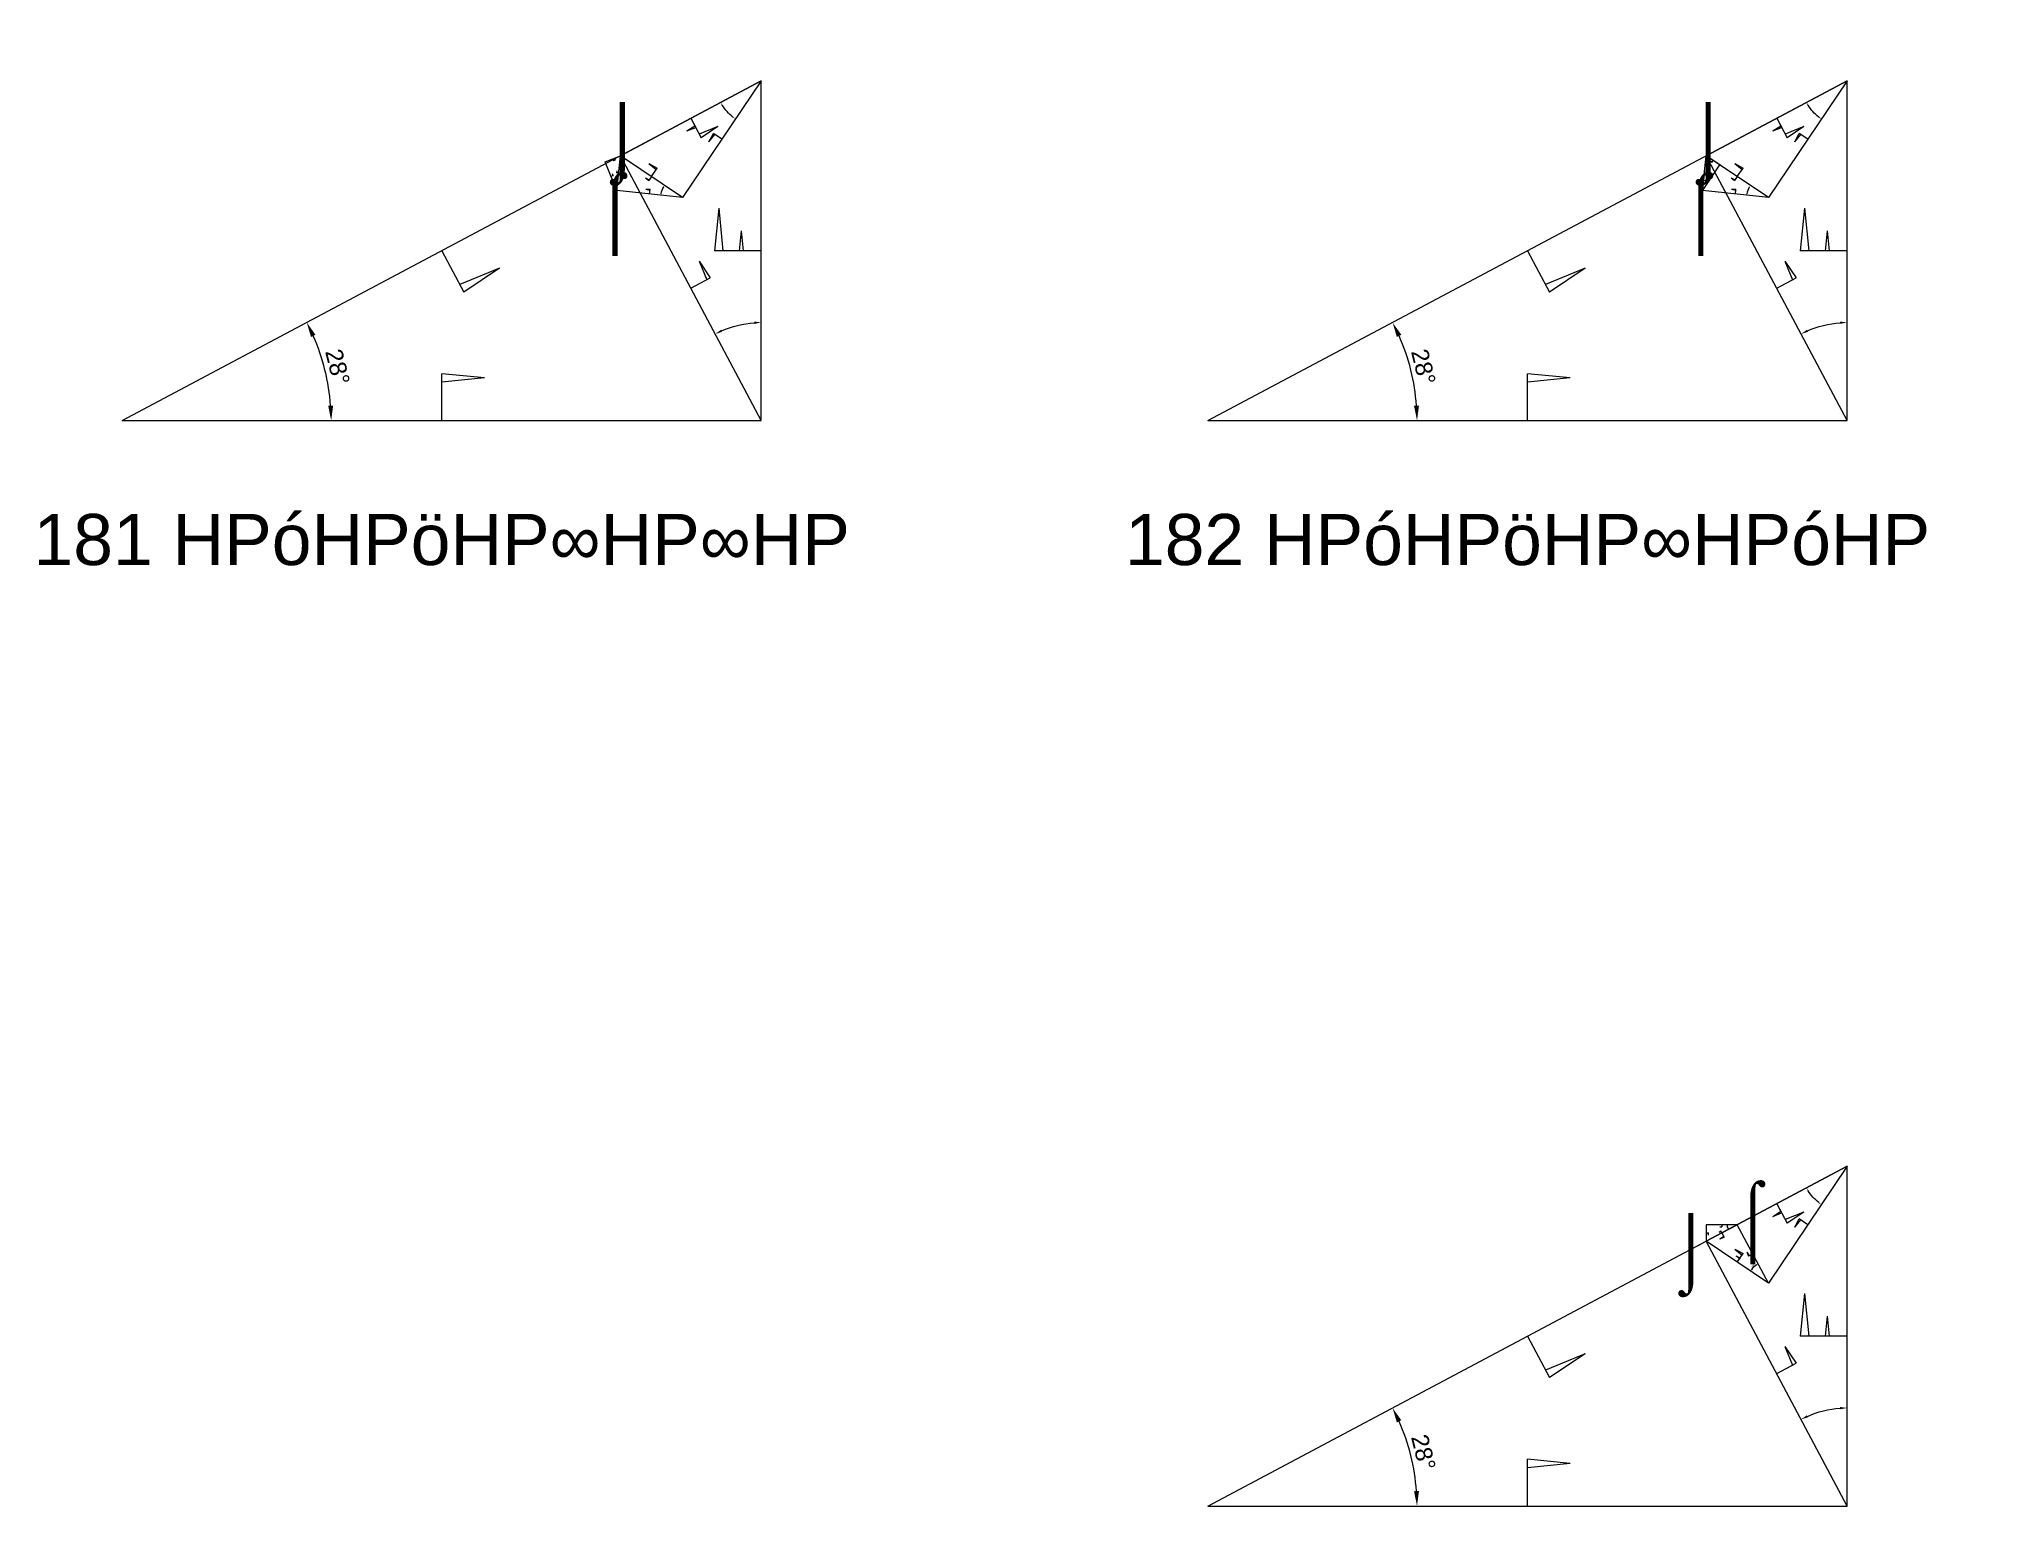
# Model space of a CAD drawing. Header units: millimetres. Extents: x 130683 to 598801, y -2841579 to 24518.
# Drawn here: x 205404 to 251145, y -1588876 to -1554434 of the extents above; entities that cross this region are included whole.
import ezdxf
from ezdxf.enums import TextEntityAlignment as Align

# ---------------------------------------------------------------- set-up
doc = ezdxf.new("R2010")
doc.units = ezdxf.units.MM
doc.header["$PDMODE"] = 35
doc.linetypes.add('DASHED', pattern=[19.05, 12.7, -6.35])
for name, color, linetype in [('BASE', 170, 'Continuous'), ('HYPOTENUSE', 20, 'Continuous'), ('PERPENDICULAR', 90, 'Continuous')]:
    doc.layers.add(name, color=color, linetype=linetype)
doc.styles.add('Arial', font='arial_0.ttf')
doc.dimstyles.new('ISO-25', dxfattribs={"dimtxt": 250, "dimasz": 100, "dimexe": 1.25, "dimexo": 0.625, "dimgap": 100, "dimtad": 1, "dimdec": 0, "dimtxsty": 'Arial', "dimcen": 2.5, "dimadec": 0, "dimazin": 0, "dimtfac": 1, "dimtdec": 0, "dimtmove": 0, "dimatfit": 3, "dimfxl": 1, "dimarcsym": 0})

# ---------------------------------------------------------------- blocks, each defined once
blk = doc.blocks.new('*D11')
at = {"color": 0, "lineweight": -2, "ltscale": 100, "transparency": 16777216}
blk.add_arc((0, 0), 4906, 4.0884, 23.9116, dxfattribs=at)
at = {"color": 0, "ltscale": 100, "transparency": 16777216}
for points in [[(4432, 1963), (4537, 2014), (4332, 2303)], [(4952, 352), (4835, 348), (4906, 0)]]:
    blk.add_solid(points, dxfattribs=at)
at = {"layer": 'Defpoints', "color": 0, "ltscale": 100, "transparency": 16777216}
for p in [(15000, 7976), (4841, 796), (0, 0), (0, 0), (15000, 0)]:
    blk.add_point(p, dxfattribs=at)
at = {"color": 0, "ltscale": 100, "transparency": 16777216, "insert": (5055, 1260), "char_height": 400, "attachment_point": 5, "rotation": 284, "style": 'Arial'}
blk.add_mtext('28°', dxfattribs=at)
blk = doc.blocks.new('SanjoyNathGeometrifyingTrigonometryFundamentalLockedSet')
at = {"color": 114, "linetype": 'DASHED', "ltscale": 100, "true_color": 0x139b48}
for p, q in [((14000, 4987.8), (13900, 3987.8)), ((14000, 4987.8), (14100, 3987.8)), ((15000, 3987.8), (13900, 3987.8))]:
    blk.add_line(p, q, dxfattribs=at)
at = {"color": 242, "linetype": 'DASHED', "ltscale": 100, "true_color": 0xcd2027}
for p, q in [((7500, 3987.8), (8016.4, 3016.6)), ((8852.4, 3574.3), (7922.5, 3193.2)), ((8852.4, 3574.3), (8016.4, 3016.6))]:
    blk.add_line(p, q, dxfattribs=at)
at = {"color": 159, "linetype": 'DASHED', "ltscale": 100, "true_color": 0x22346e}
for p, q in [((7500, 0), (7500, 1100)), ((8500, 1000), (7500, 1100)), ((8500, 1000), (7500, 900))]:
    blk.add_line(p, q, dxfattribs=at)
at = {"layer": 'BASE'}
blk.add_line((0, 0), (15000, 0), dxfattribs=at)
at = {"layer": 'HYPOTENUSE'}
blk.add_line((0, 0), (15000, 7975.6), dxfattribs=at)
at = {"layer": 'PERPENDICULAR'}
blk.add_line((15000, 0), (15000, 7975.6), dxfattribs=at)
at = {"color": 4, "ltscale": 100}
dim = blk.add_angular_dim_2l(base=(4841, 795.6), line1=((0, 0), (15000, 0)), line2=((0, 0), (15000, 7975.6)), dimstyle='ISO-25', override={"dimtxt": 400, "dimasz": 350, "dimgap": 100}, dxfattribs=at)
dim.commit()
dim.dimension.update_dxf_attribs({"geometry": '*D11', "text_midpoint": (5055.4, 1260.5)})

msp = doc.modelspace()

# ---------------------------------------------------------------- linework, layer by layer
at = {"linetype": 'DASHED', "ltscale": 70}
for p, q in [((218921, -1558406), (219093, -1556765)), ((244404, -1558406), (244576, -1556765)), ((245626, -1582077), (244169, -1582852))]:
    msp.add_line(p, q, dxfattribs=at)

# ---------------------------------------------------------------- block references
at = {"linetype": 'DASHED', "ltscale": 100}
for p, xscale, yscale, zscale, rotation in [((222356, -1555417), -0.220403548264628, 0.220403548264628, 0.220403548264628, 55.99999999999988), ((247839, -1555417), -0.220403548264628, 0.220403548264628, 0.220403548264628, 55.99999999999988), ((222356, -1563393), -0.4694715627858909, 0.4694715627858909, 0.4694715627858909, 298), ((247839, -1563393), -0.4694715627858909, 0.4694715627858909, 0.4694715627858909, 298), ((218964, -1557996), -0.04857772408763798, 0.04857772408763799, 0.04857772408763799, 291.9999999999989), ((220507, -1558158), -0.10347319824735, 0.10347319824735, 0.10347319824735, 353.9999999999989), ((244447, -1557996), 0.04857772408763799, 0.04857772408763799, 0.04857772408763799, 55.99999999999885), ((245990, -1558158), -0.10347319824735, 0.10347319824735, 0.10347319824735, 353.9999999999989), ((247839, -1580900), -0.220403548264628, 0.220403548264628, 0.220403548264628, 55.99999999999988), ((247839, -1588876), -0.4694715627858909, 0.4694715627858909, 0.4694715627858909, 298), ((245990, -1583641), 0.10347319824735, 0.10347319824735, 0.10347319824735, 117.9999999999987), ((245262, -1582271), 0.048577724087638, 0.048577724087638, 0.048577724087638, 180)]:
    msp.add_blockref('SanjoyNathGeometrifyingTrigonometryFundamentalLockedSet', p, dxfattribs=dict(at, xscale=xscale, yscale=yscale, zscale=zscale, rotation=rotation))
at = {"linetype": 'DASHED'}
for p in [(207356, -1563393), (232839, -1563393), (232839, -1588876)]:
    msp.add_blockref('SanjoyNathGeometrifyingTrigonometryFundamentalLockedSet', p, dxfattribs=at)

# ---------------------------------------------------------------- texts
at = {"linetype": 'DASHED', "ltscale": 100, "style": 'Arial'}
for s, p in [('⌡', (219093, -1556765)), ('⌡', (244576, -1556765)), ('⌠', (218921, -1558406)), ('⌠', (244404, -1558406)), ('181 HPóHPöHP∞HP∞HP', (214856, -1566185)), ('182 HPóHPöHP∞HPóHP', (240339, -1566185)), ('⌠', (245626, -1582077)), ('⌡', (244169, -1582852))]:
    msp.add_text(s, height=1200, dxfattribs=at).set_placement(p, align=Align.MIDDLE_CENTER)

doc.saveas('drawing.dxf')
